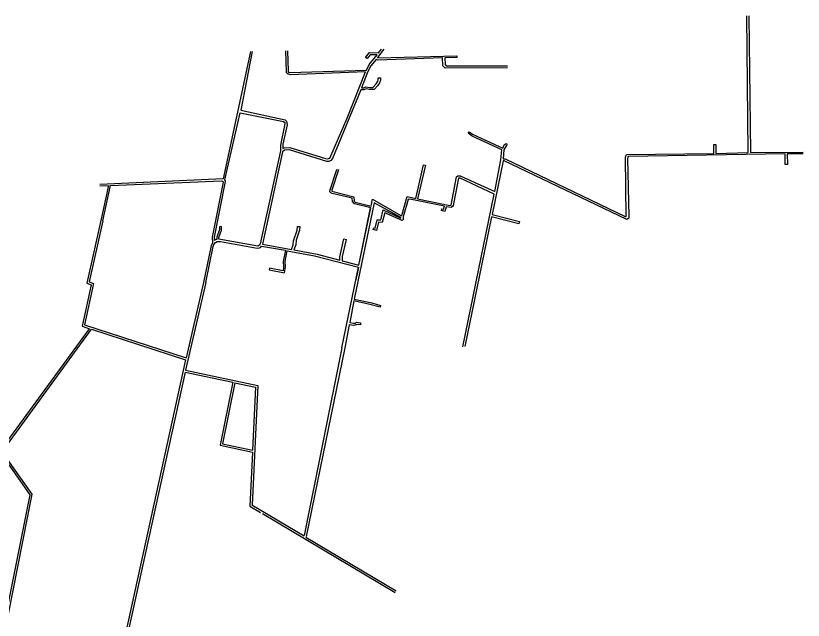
# Model space of a CAD drawing. Header units: millimetres. Extents: x 4375152 to 4409667, y 6523746 to 6549185.
# Drawn here: x 4396850 to 4402351, y 6531539 to 6535765 of the extents above; entities that cross this region are included whole.
import ezdxf

# ---------------------------------------------------------------- set-up
doc = ezdxf.new("R2010")
doc.units = ezdxf.units.MM
doc.layers.add('LINEA CALLE', color=252, linetype='Continuous')

msp = doc.modelspace()

# ---------------------------------------------------------------- linework, layer by layer
at = {"layer": 'LINEA CALLE', "transparency": 33554687}
for p, q in [((4399128.1, 6533442.4), (4398864.9, 6532131.2)), ((4399147.6, 6533442.6), (4398877.6, 6532123.6))]:
    msp.add_line(p, q, dxfattribs=at)
for points in [[(4399331.4, 6534434.2), (4399341.3, 6534482.6), (4399539.6, 6534368.1), (4399545.7, 6534368.2), (4399582.9, 6534502.3), (4399643.4, 6534488.1), (4399698.4, 6534722.6), (4399711, 6534719.7), (4399655.8, 6534484.5), (4399881.2, 6534437.9), (4399890.6, 6534440.3), (4399928.9, 6534638.1), (4399938.3, 6534646.5), (4399954.9, 6534646.6), (4400195.5, 6534535.8), (4400238.1, 6534757.1), (4400246.3, 6534828.2), (4400038.7, 6534922.3), (4400009.9, 6534944.1), (4400017.6, 6534954.3), (4400040.5, 6534936.9), (4400251.4, 6534837.9), (4400262.4, 6534861.3), (4400274.5, 6534872), (4400283.2, 6534862.2), (4400275.4, 6534855.4), (4400260.4, 6534828), (4400254.9, 6534765.6), (4400267.6, 6534764.5), (4401106.9, 6534362.2), (4401114.2, 6534362.3), (4401108.7, 6534776.7), (4401116.1, 6534794), (4401726.8, 6534802.5), (4401725.9, 6534865.6), (4401740.4, 6534865.8), (4401741.1, 6534802.7), (4401966.3, 6534808.1), (4401956.4, 6535764.7)], [(4401971.2, 6535764.9), (4401981.5, 6534808.3), (4402350.8, 6534812.1)], [(4398488.7, 6535515.7), (4398299.1, 6534624.1), (4397437.6, 6534585.9)], [(4398500.9, 6535515.9), (4398421.4, 6535103.9), (4398730.9, 6535038.1), (4398739.8, 6535030.5), (4398743.8, 6535019.1), (4398745.3, 6535001.4), (4398715.9, 6534867.8), (4398716.4, 6534836), (4398725.8, 6534842.1), (4398765.4, 6534842.8), (4399014.2, 6534767.3), (4399028.7, 6534765.5), (4399044.2, 6534769.4), (4399163.7, 6535049.6), (4399293.2, 6535372.4), (4398769.9, 6535352.7), (4398751.7, 6535356.2), (4398741.6, 6535366.4), (4398740.5, 6535373.2), (4398736.3, 6535519.6)], [(4398748.3, 6535519.8), (4398752.3, 6535376.2), (4398755.5, 6535370.6), (4398764.1, 6535366.9), (4399299, 6535385.1), (4399319.2, 6535423.4), (4399374, 6535491.4), (4399325.4, 6535492.6), (4399303.8, 6535465.5), (4399293.8, 6535473.4), (4399321.1, 6535507.8), (4399384.1, 6535505.6), (4399404.6, 6535530.2)], [(4399421.9, 6535530.5), (4399376.6, 6535471.8), (4399379.2, 6535469.9), (4399931.6, 6535485.7), (4399931.8, 6535472), (4399847.6, 6535470.6), (4399848.4, 6535423.9), (4399855.5, 6535414.3), (4400284.9, 6535415.3)], [(4400285.2, 6535401.8), (4399848.4, 6535398.5), (4399832.4, 6535415.3), (4399831.6, 6535470.4), (4399375.7, 6535455.3), (4399367.3, 6535459.8), (4399330.9, 6535414.9), (4399310.3, 6535376), (4399265.5, 6535261.7), (4399280.7, 6535261.9), (4399295.6, 6535266.9), (4399321.5, 6535262.6), (4399343, 6535262.9), (4399367.6, 6535289.4), (4399378.4, 6535306.3), (4399381, 6535316), (4399380.7, 6535329.7), (4399397.5, 6535330), (4399397.7, 6535315.1), (4399390.9, 6535296.7), (4399378.6, 6535277), (4399352.4, 6535250), (4399319.8, 6535249.5), (4399297.3, 6535252.8), (4399280.2, 6535247.7), (4399260.1, 6535248), (4399063.1, 6534766.9), (4399051.1, 6534753.3), (4399036.6, 6534746.6), (4399022.1, 6534746.9), (4398762.9, 6534826.4), (4398728.2, 6534825.9), (4398712.8, 6534813.1), (4398572.6, 6534168.1), (4398777.1, 6534131.7), (4398788.6, 6534163.2), (4398791, 6534192.2), (4398816.2, 6534264.7), (4398817.1, 6534290.9), (4398833.6, 6534291.1), (4398832.4, 6534266.8), (4398809.3, 6534196.9), (4398805.2, 6534163.9), (4398791.9, 6534128.2), (4398954.6, 6534097.7), (4399113.4, 6534056.4), (4399113.1, 6534078.5), (4399142.3, 6534205.2), (4399157.9, 6534201.6), (4399129.9, 6534080.5), (4399130.4, 6534052), (4399246.9, 6534022), (4399329, 6534422.2), (4399216.4, 6534449.6), (4399202.1, 6534466.2), (4399199.8, 6534489.5), (4399059.7, 6534522.8), (4399051.1, 6534527.6), (4399044.2, 6534534.1), (4399044.1, 6534541.1), (4399092.3, 6534690.3), (4399104.1, 6534686.5), (4399058.7, 6534545.7), (4399058.8, 6534537.8), (4399210.6, 6534499.1), (4399213.3, 6534468.6), (4399220, 6534461.4), (4399331.4, 6534434.2), (4399341.3, 6534482.6), (4399341.3, 6534482.6), (4399341.3, 6534482.6), (4399341.3, 6534482.6), (4399341.3, 6534482.6)], [(4398254.7, 6534200.6), (4398247.6, 6534200.4), (4398237.2, 6534192.5), (4398236.9, 6534216.2), (4398314.9, 6534605), (4398314.6, 6534611.3), (4398310.3, 6534616.7), (4398417.9, 6535085.7), (4398720.9, 6535025), (4398728.5, 6535019.6), (4398730.4, 6535009.9), (4398699.5, 6534861), (4398700.1, 6534820.1), (4398557.8, 6534170.7), (4398552.6, 6534161.2), (4398539.7, 6534154.8), (4398269.1, 6534203.4), (4398268.9, 6534215.6), (4398287.6, 6534266.4), (4398287.2, 6534290.3), (4398272.9, 6534290.1), (4398273.3, 6534270.8), (4398255.1, 6534217.6), (4398254.7, 6534200.6)], [(4402350.9, 6534800), (4402350.9, 6534800), (4402238.8, 6534799.7), (4402240.4, 6534725.6), (4402224.7, 6534725.2), (4402224.1, 6534799.6), (4401128, 6534779.7), (4401122.3, 6534767.6), (4401131.8, 6534363.1), (4401132, 6534348.9), (4401118.4, 6534340.9), (4400262.6, 6534750.4), (4400253.5, 6534750.4), (4400177.2, 6534375.9), (4400369, 6534325.4), (4400364.9, 6534309.7), (4400173.9, 6534360), (4399987.8, 6533451.3)], [(4399972.9, 6533451.2), (4400191.9, 6534516.8), (4399954.2, 6534630.3), (4399942.6, 6534630), (4399904.5, 6534437.8), (4399901, 6534430.3), (4399890.3, 6534423.3), (4399856.9, 6534429.3), (4399847.7, 6534396.8), (4399824, 6534403.5), (4399827.2, 6534414.7), (4399838.5, 6534411.5), (4399844.4, 6534432.4), (4399601.5, 6534482), (4399591.9, 6534480.2), (4399556.1, 6534358.1), (4399556.3, 6534340.7), (4399549.3, 6534333.6), (4399428.2, 6534387.7), (4399409.8, 6534319), (4399384.8, 6534321.3), (4399370.3, 6534264.4), (4399347.3, 6534270.3), (4399350.1, 6534281.3), (4399359.9, 6534278.8), (4399374.9, 6534337.6), (4399400.9, 6534337.9), (4399416.8, 6534408), (4399540.6, 6534350.5), (4399540.6, 6534355.2), (4399354.1, 6534456.5), (4399213.5, 6533782.3), (4399336.6, 6533756.6), (4399398.2, 6533740.1), (4399394.8, 6533727.6), (4399323.7, 6533746.5), (4399211.9, 6533771.7), (4399182.4, 6533620.1), (4399209.7, 6533614.8), (4399223.3, 6533616.7), (4399229.6, 6533622.5), (4399258.9, 6533618.6), (4399257, 6533604.5), (4399235.2, 6533607.4), (4399211.1, 6533598.3), (4399179.2, 6533603.6), (4399147.6, 6533442.6)], [(4397437.8, 6534574.8), (4397498.3, 6534577.3)], [(4397498.3, 6534577.3), (4397444.4, 6534334.1)], [(4397458.1, 6534331), (4397511.8, 6534577.9), (4398287.3, 6534611.5), (4398296.8, 6534609.1), (4398299.4, 6534600.9), (4398222.8, 6534216.6), (4398223.4, 6534175.2), (4398214.4, 6534159.4), (4398161.5, 6533900)], [(4399246.9, 6534022), (4399328.9, 6534422.2)], [(4398176.9, 6533900.2), (4398228.1, 6534151.9), (4398232.5, 6534166.4), (4398246, 6534180.7), (4398256.7, 6534187.5), (4398280.3, 6534186.8), (4398536.8, 6534140.6), (4398552.7, 6534141.6), (4398561.8, 6534146.5), (4398567.2, 6534154.1), (4398733.2, 6534124.8), (4398718.1, 6534047.8), (4398718.3, 6534037), (4398719.3, 6534021.3), (4398721, 6534004.9), (4398717.2, 6533982.2), (4398623.2, 6534000.8), (4398620.6, 6533987.7), (4398726.4, 6533966.8), (4398734.7, 6534008.7), (4398731.6, 6534045.9), (4398745.7, 6534122.1), (4398937.1, 6534085.6), (4399243.8, 6534006.8), (4399225.7, 6533918.6)], [(4399128.1, 6533442.4), (4399243.8, 6534006.8)]]:
    msp.add_lwpolyline(points, dxfattribs=at)
at = {"layer": 'LINEA CALLE', "transparency": 33554687, "flags": 128}
msp.add_lwpolyline([(4395535.2, 6534509.9), (4395608.4, 6531872.7, 0.061652), (4395724, 6531966.5, -0.028633), (4395939.1, 6532148.6, -0.015887), (4396215.7, 6532348.3), (4396744.6, 6532727), (4397364.4, 6533577)], format="xyb", dxfattribs=at)
for points in [[(4397444.4, 6534334.1), (4397347, 6533895.5), (4397375.9, 6533883.8), (4397312.7, 6533593.8), (4397364.4, 6533577)], [(4397458.1, 6534331), (4397363.3, 6533904), (4397392.1, 6533892.4), (4397329.1, 6533603.2), (4398039.4, 6533372.4)], [(4398176.9, 6533900.2), (4398035.2, 6533287.5)], [(4398161.5, 6533900), (4398039.4, 6533372.4)], [(4396753.4, 6532716.2), (4396754.6, 6532717), (4397378.4, 6533572.5)], [(4397378.4, 6533572.5), (4398036.4, 6533358.6)], [(4398036.4, 6533358.6), (4397344.3, 6530201.1), (4397379.4, 6530180.4), (4397166, 6529168.7)], [(4398032.2, 6533273.8), (4397360.2, 6530208), (4397395.1, 6530187.3), (4397181.4, 6529173.7)], [(4398032.2, 6533273.8), (4398365.4, 6533202.3)], [(4398035.2, 6533287.5), (4398540, 6533179.1), (4398500.4, 6532345.6), (4398499.9, 6532345.1), (4398864.4, 6532127.9)], [(4398365.4, 6533202.3), (4398278, 6532762.3), (4398503.9, 6532713.6)], [(4398379.1, 6533199.3), (4398294.4, 6532773.1), (4398504.6, 6532727.8)], [(4398379.1, 6533199.3), (4398525.5, 6533167.9), (4398504.6, 6532727.8)], [(4396753.4, 6532716.2), (4396962.1, 6532419.2), (4396260.8, 6528874.9)], [(4396742, 6532708), (4396947.2, 6532416.1), (4396797.5, 6531659.2)], [(4398503.9, 6532713.6), (4398486, 6532337), (4398560.3, 6532292.8)], [(4398572.9, 6532285.2), (4399500.3, 6531732.7)], [(4398877.1, 6532120.3), (4399507.5, 6531744.7)]]:
    msp.add_lwpolyline(points, dxfattribs=at)

doc.saveas('drawing.dxf')
